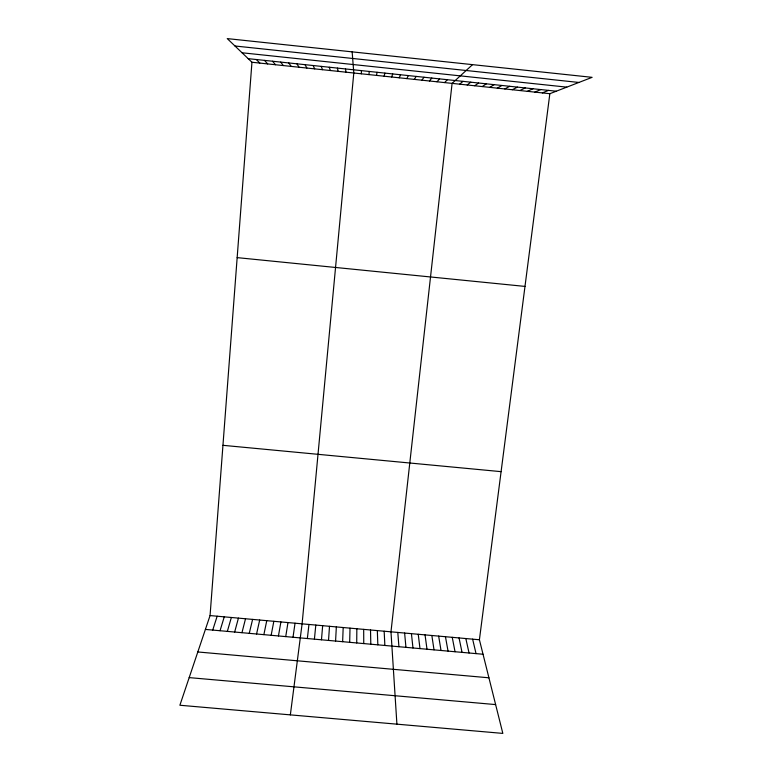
<?xml version="1.0" encoding="UTF-8"?>
<svg xmlns="http://www.w3.org/2000/svg" width="772" height="772" viewBox="0 0 772 772"><rect width="100%" height="100%" fill="white"/><g stroke="black" fill="none" stroke-linecap="round" stroke-linejoin="round"><path stroke-width="1.16" d="M361.383 73.803L361.392 70.619M356.722 642.951L356.847 628.755M349.677 642.323L350.015 628.147M342.633 641.686L343.183 627.53M335.579 641.059L336.341 626.912M328.525 640.432L329.499 626.304M549.847 93.701L479.412 639.766L502.833 733.4L179.886 705.241L210.061 615.573L251.952 62.252L227.248 38.6L592.114 77.335L549.847 93.701L251.952 62.252M321.47 639.795L322.657 625.687M368.958 74.604L369.228 71.449M314.416 639.168L315.806 625.069M307.352 638.531L308.954 624.452M290.349 714.872L302.103 623.844L353.798 73.002L352.157 51.859M293.013 637.257L295.039 623.207M285.727 636.601L287.975 622.57M376.533 75.405L377.064 72.279M278.441 635.954L280.911 621.933M271.146 635.298L273.838 621.306M263.86 634.642L266.765 620.669M256.565 633.995L259.682 620.032M249.26 633.339L252.608 619.395M384.109 76.196L384.89 73.108M241.964 632.693L245.525 618.758M234.659 632.036L238.432 618.121M227.344 631.38L231.349 617.484M220.039 630.724L224.256 616.847M212.725 630.077L217.164 616.21M391.674 76.997L392.716 73.929M399.24 77.798L400.543 74.759M406.796 78.599L408.359 75.588M414.352 79.391L416.176 76.409M421.908 80.191L423.982 77.239M429.464 80.992L431.799 78.059M437.01 81.784L439.596 78.889M444.556 82.585L447.403 79.709M472.541 64.645L452.093 83.376L390.979 631.824L396.914 724.165M459.639 84.177L462.997 81.359M467.166 84.968L470.785 82.179M474.703 85.769L478.572 83.009M482.23 86.561L486.36 83.83M489.757 87.352L494.138 84.65M497.274 88.153L501.916 85.47M504.801 88.944L509.694 86.29M512.309 89.735L517.462 87.111M519.826 90.527L525.23 87.94M527.334 91.328L532.989 88.761M534.842 92.119L540.747 89.581M542.34 92.91L548.506 90.392M197.815 651.964L488.927 677.797M189.188 677.613L495.624 704.585M210.061 615.573L479.412 639.766M205.41 629.421L483.031 654.241M222.954 445.319L501.096 471.653M237.158 257.626L524.989 286.412M234.977 45.992L578.904 82.45M242.061 52.776L566.793 87.139M248.208 58.662L556.265 91.212M256.333 59.521L259.807 63.072M264.458 60.38L267.662 63.902M272.574 61.239L275.507 64.732M280.69 62.098L283.353 65.562M288.796 62.957L291.198 66.392M296.911 63.806L299.034 67.222M305.008 64.665L306.87 68.042M313.114 65.523L314.696 68.872M321.21 66.373L322.522 69.702M329.297 67.232L330.348 70.522M337.383 68.09L338.175 71.352M472.628 639.158L476.034 653.614M465.834 638.55L469.038 652.996M459.041 637.933L462.042 652.369M452.247 637.325L455.036 651.742M445.454 636.717L448.04 651.114M438.65 636.109L441.024 650.487M345.47 68.94L345.991 72.172M431.847 635.491L434.018 649.86M425.044 634.883L427.003 649.233M418.241 634.275L419.987 648.605M411.428 633.658L412.972 647.978M404.615 633.05L405.947 647.351M397.802 632.432L398.921 646.724M384.157 631.207L384.871 645.469M377.334 630.599L377.836 644.832M370.512 629.981L370.801 644.205M363.68 629.373L363.757 643.578"/></g></svg>
